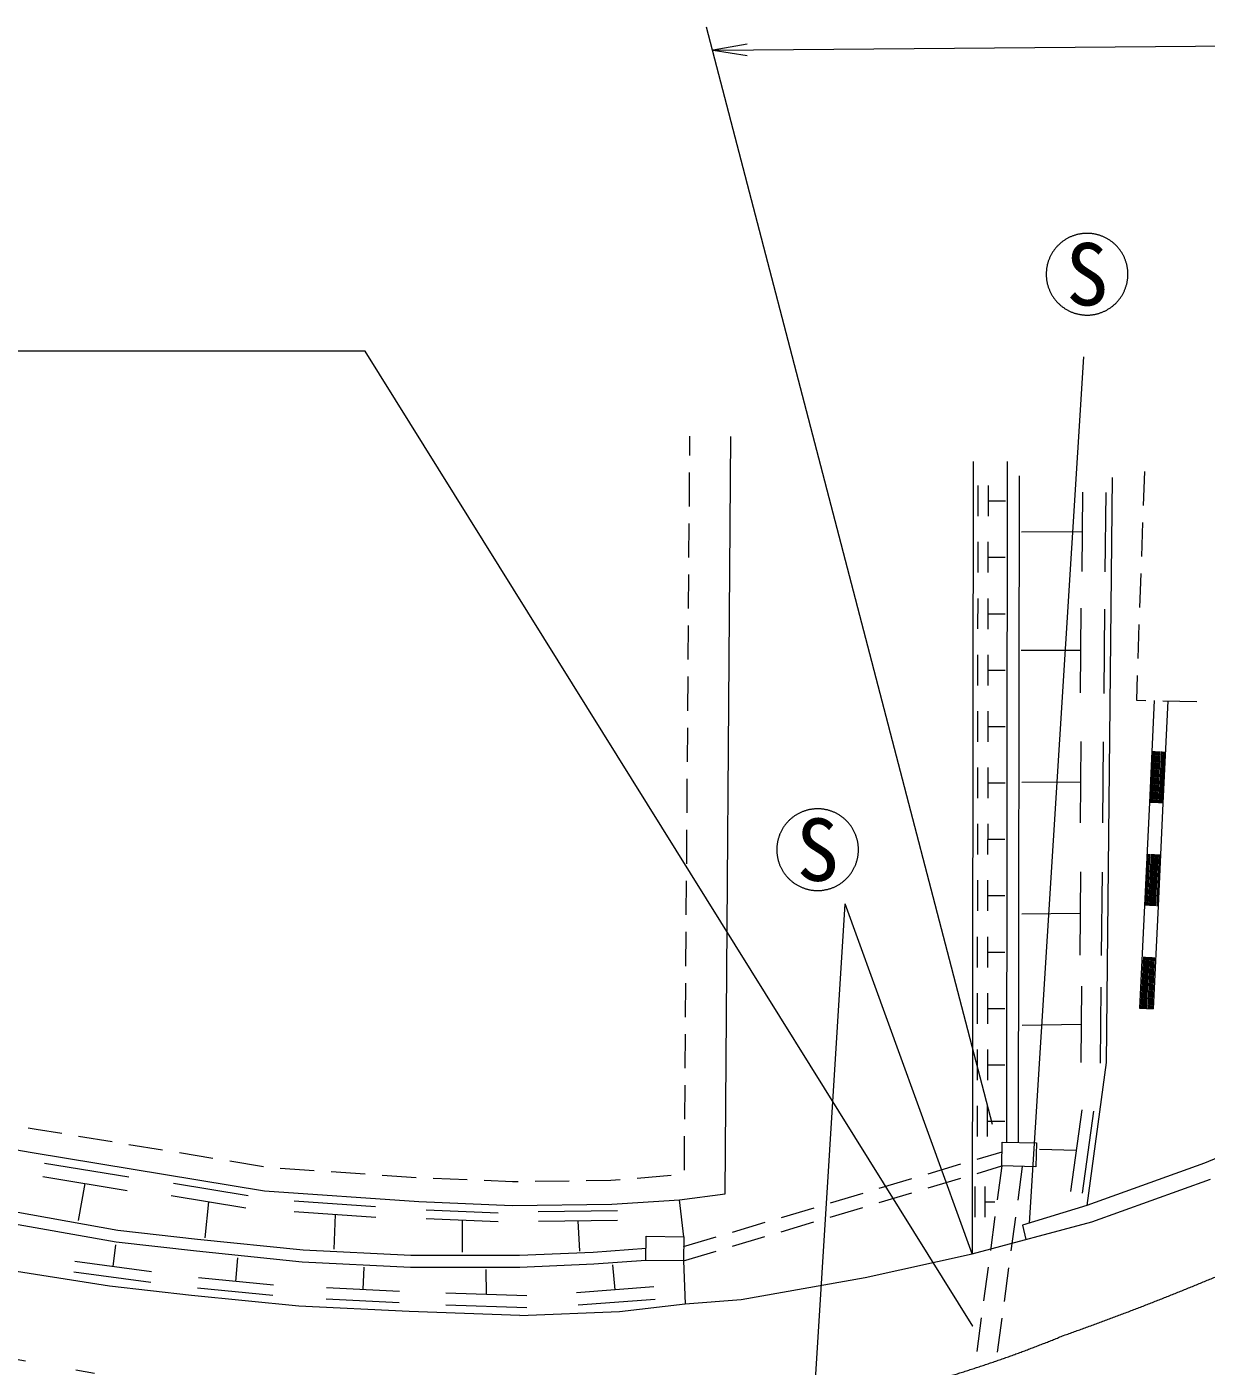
# Model space of a CAD drawing. Units: millimetres, scale not verified. Extents: x 40000 to 680000, y 20000 to 380000.
# Drawn here: x 103517 to 138168, y 254874 to 294214 of the extents above; entities that cross this region are included whole.
import ezdxf
from ezdxf.enums import TextEntityAlignment as Align

# ---------------------------------------------------------------- set-up
doc = ezdxf.new("R2010")
doc.units = ezdxf.units.MM
doc.header["$LTSCALE"] = 1000
doc.linetypes.add('CHAIN', pattern=[18.5, 12, -1.5, 3.5, -1.5])
for name, color, linetype, lineweight in [('M-BGD', 7, 'Continuous', 13), ('M-BMK', 2, 'CHAIN', 13), ('M-STR-HTXT', 7, 'Continuous', 13), ('M-STR-STRC', 7, 'Continuous', 13)]:
    doc.layers.add(name, color=color, linetype=linetype, lineweight=lineweight)
doc.styles.add('ＭＳ ゴシック', font='')
doc.styles.get('ＭＳ ゴシック').set_extended_font_data('MS Gothic')

# ---------------------------------------------------------------- blocks, each defined once
blk = doc.blocks.new('open_arrow')
at = {"color": 0, "linetype": 'Continuous', "lineweight": -2}
blk.add_lwpolyline([(7.5, 1.25), (0, 0), (7.5, -1.25)], dxfattribs=at)

msp = doc.modelspace()

# ---------------------------------------------------------------- linework, layer by layer
at = {"layer": 'M-BGD'}
for p, q in [((122994, 281627), (122998, 282187)), ((124031, 259941), (124198, 282178)), ((131318, 281446), (131292, 258174)), ((132318, 281445), (132296, 261455)), ((122983, 280127), (122990, 281127)), ((132668, 281022), (132646, 261447)), ((135409, 280972), (135231, 263791)), ((136351, 281156), (136316, 280156)), ((136351, 281156), (136316, 280156)), ((131467, 279839), (131468, 280739)), ((131767, 279839), (131768, 280739)), ((134538, 280541), (134511, 278215)), ((135219, 280532), (135192, 278206)), ((131767, 280289), (132267, 280288)), ((122971, 278627), (122979, 279627)), ((134524, 279378), (132742, 279368)), ((136298, 279656), (136263, 278657)), ((136298, 279656), (136263, 278657)), ((131465, 278183), (131466, 279083)), ((131765, 278183), (131766, 279083)), ((131765, 278633), (132265, 278632)), ((136246, 278157), (136211, 277158)), ((136246, 278157), (136211, 277158)), ((122960, 277127), (122968, 278127)), ((131463, 276527), (131464, 277427)), ((131763, 276526), (131764, 277426)), ((131763, 276976), (132263, 276976)), ((134485, 277138), (134462, 274654)), ((135182, 277114), (135158, 274631)), ((122949, 275627), (122956, 276627)), ((136193, 276658), (136158, 275659)), ((136193, 276658), (136158, 275659)), ((131461, 274871), (131462, 275771)), ((131761, 274870), (131762, 275770)), ((134473, 275896), (132731, 275899)), ((122937, 274127), (122945, 275127)), ((131762, 275320), (132262, 275320)), ((136141, 275159), (136115, 274435)), ((136141, 275159), (136115, 274435)), ((136115, 274435), (136391, 274430)), ((136115, 274435), (136391, 274430)), ((136642, 274425), (136498, 271428)), ((136891, 274420), (137891, 274401)), ((136891, 274420), (137891, 274401)), ((137042, 274417), (136898, 271409)), ((131459, 273214), (131460, 274114)), ((131759, 273214), (131760, 274114)), ((122926, 272627), (122934, 273627)), ((131760, 273664), (132260, 273663)), ((134487, 273222), (134464, 270835)), ((135145, 273217), (135122, 270830)), ((136611, 272936), (136538, 271426)), ((136650, 272935), (136578, 271424)), ((136690, 272933), (136618, 271423)), ((136730, 272931), (136658, 271421)), ((136770, 272929), (136698, 271419)), ((136810, 272927), (136738, 271417)), ((136850, 272925), (136778, 271415)), ((136890, 272923), (136818, 271413)), ((136930, 272921), (136858, 271411)), ((131457, 271558), (131458, 272458)), ((131757, 271558), (131758, 272458)), ((122915, 271128), (122922, 272127)), ((131758, 272008), (132258, 272007)), ((134475, 272029), (132749, 272023)), ((136498, 271428), (136353, 268408)), ((136898, 271409), (136753, 268389)), ((131456, 269902), (131457, 270802)), ((131756, 269902), (131757, 270802)), ((122904, 269628), (122911, 270628)), ((131756, 270352), (132256, 270351)), ((136466, 269916), (136393, 268406)), ((136506, 269914), (136433, 268404)), ((136546, 269912), (136473, 268402)), ((136585, 269911), (136513, 268400)), ((136625, 269909), (136553, 268399)), ((136665, 269907), (136593, 268397)), ((136705, 269905), (136633, 268395)), ((136745, 269903), (136673, 268393)), ((136785, 269901), (136713, 268391)), ((122892, 268128), (122900, 269128)), ((131454, 268246), (131455, 269146)), ((131754, 268245), (131755, 269145)), ((134477, 269393), (134453, 266944)), ((135108, 269385), (135085, 266937)), ((131754, 268695), (132254, 268695)), ((136353, 268408), (136208, 265388)), ((136753, 268389), (136608, 265369)), ((134465, 268169), (132753, 268151)), ((122881, 266628), (122889, 267628)), ((131452, 266589), (131453, 267489)), ((131752, 266589), (131753, 267489)), ((131752, 267039), (132252, 267039)), ((136321, 266896), (136248, 265386)), ((136361, 266894), (136288, 265384)), ((136401, 266892), (136328, 265382)), ((136441, 266890), (136368, 265380)), ((136481, 266888), (136408, 265378)), ((136520, 266887), (136448, 265376)), ((136560, 266885), (136488, 265375)), ((136600, 266883), (136528, 265373)), ((136640, 266881), (136568, 265371)), ((122870, 265128), (122877, 266128)), ((134503, 266034), (134482, 263797)), ((135076, 266011), (135055, 263774)), ((131450, 264933), (131451, 265833)), ((131750, 264933), (131751, 265833)), ((131750, 265383), (132250, 265382)), ((136208, 265388), (136608, 265369)), ((134492, 264915), (132763, 264884)), ((122858, 263628), (122866, 264628)), ((131448, 263277), (131449, 264177)), ((131748, 263277), (131749, 264177)), ((131749, 263727), (132249, 263726)), ((135231, 263791), (134657, 259591)), ((93087, 263042), (103674, 261149)), ((122847, 262128), (122855, 263128)), ((131446, 261621), (131447, 262521)), ((131746, 261620), (131747, 262520)), ((134516, 262409), (134183, 260003)), ((141948, 262425), (138116, 260835)), ((131747, 262070), (132247, 262070)), ((134860, 262365), (134528, 259959)), ((103560, 261880), (103792, 261838)), ((103792, 261838), (104546, 261715)), ((105040, 261633), (106026, 261471)), ((122836, 260628), (122843, 261628)), ((106520, 261390), (107507, 261228)), ((132161, 260755), (132176, 261458)), ((132176, 261458), (133178, 261435)), ((133178, 261435), (133162, 260733)), ((134350, 261206), (133268, 261235)), ((103674, 261149), (110502, 260026)), ((104037, 260842), (106515, 260435)), ((108000, 261147), (108987, 260985)), ((109480, 260903), (110467, 260741)), ((131439, 260958), (132170, 261175)), ((138116, 260835), (134657, 259591)), ((103984, 260445), (106462, 260038)), ((110964, 260696), (111962, 260627)), ((112461, 260593), (113458, 260524)), ((113957, 260489), (114955, 260420)), ((121449, 260402), (122446, 260486)), ((130001, 260529), (130960, 260815)), ((131434, 260539), (132161, 260755)), ((132161, 260755), (132027, 259764)), ((133162, 260733), (132161, 260755)), ((132764, 260742), (132631, 259751)), ((105223, 260241), (105030, 259151)), ((107826, 260249), (110024, 259887)), ((115454, 260396), (116453, 260355)), ((116953, 260334), (117788, 260299)), ((117788, 260299), (117952, 260301)), ((118452, 260308), (119452, 260321)), ((119952, 260327), (120676, 260337)), ((120676, 260337), (120951, 260360)), ((128564, 260101), (129522, 260386)), ((129996, 260110), (130954, 260396)), ((131375, 259253), (131376, 260153)), ((131675, 259252), (131676, 260152)), ((134806, 259113), (138297, 260368)), ((107755, 259887), (109952, 259526)), ((108853, 259707), (108747, 258644)), ((110502, 260026), (115036, 259713)), ((111371, 259729), (113765, 259564)), ((115036, 259713), (117778, 259599)), ((120710, 259637), (122690, 259766)), ((122690, 259766), (124031, 259941)), ((122817, 258679), (122690, 259766)), ((127126, 259673), (128085, 259958)), ((128559, 259682), (129517, 259967)), ((131676, 259702), (131955, 259701)), ((106190, 258863), (102472, 259526)), ((111377, 259418), (113770, 259252)), ((112573, 259335), (112537, 258311)), ((115246, 259469), (117369, 259380)), ((117778, 259599), (120710, 259637)), ((118542, 259421), (120868, 259451)), ((125689, 259244), (126647, 259530)), ((127121, 259254), (128079, 259539)), ((131961, 259268), (131827, 258277)), ((132564, 259255), (132431, 258264)), ((134657, 259591), (132771, 259014)), ((106140, 258517), (102412, 259182)), ((108536, 258597), (106190, 258863)), ((115247, 259208), (117370, 259120)), ((116308, 259164), (116305, 258224)), ((118548, 259132), (120874, 259162)), ((119711, 259147), (119751, 258256)), ((124251, 258816), (125210, 259101)), ((125683, 258825), (126642, 259111)), ((131292, 258174), (134806, 259113)), ((132771, 259014), (132872, 258596)), ((108499, 258249), (106140, 258517)), ((111637, 258284), (108536, 258597)), ((121708, 257983), (121718, 258693)), ((121718, 258693), (122817, 258679)), ((122817, 258679), (122808, 257969)), ((122814, 258388), (123772, 258673)), ((124246, 258397), (125204, 258682)), ((106053, 257800), (106134, 258438)), ((111611, 257935), (108499, 258249)), ((114796, 258128), (111637, 258284)), ((117996, 258128), (114796, 258128)), ((120154, 258219), (117996, 258128)), ((121713, 258334), (120154, 258219)), ((122808, 257969), (123767, 258254)), ((128151, 257479), (131292, 258174)), ((105952, 257230), (102184, 257817)), ((107182, 257649), (104924, 257952)), ((109661, 257361), (109722, 258055)), ((114788, 257778), (111611, 257935)), ((113395, 257125), (113428, 257780)), ((118004, 257778), (114788, 257778)), ((117020, 256978), (117014, 257713)), ((120174, 257870), (118004, 257778)), ((121708, 257983), (120174, 257870)), ((120804, 257117), (120736, 257848)), ((122808, 257969), (121708, 257983)), ((122808, 257969), (122861, 256707)), ((131761, 257782), (131628, 256791)), ((132364, 257768), (132231, 256777)), ((107162, 257330), (104904, 257633)), ((110764, 257250), (108558, 257473)), ((124503, 256838), (128151, 257479)), ((108360, 256956), (105952, 257230)), ((111513, 256638), (108360, 256956)), ((110742, 256947), (108536, 257169)), ((114472, 257072), (112318, 257178)), ((118210, 256940), (115830, 257016)), ((121937, 257202), (119671, 257032)), ((114755, 256478), (111513, 256638)), ((114462, 256737), (112309, 256844)), ((118212, 256591), (115833, 256667)), ((121979, 256834), (119712, 256664)), ((120931, 256484), (122861, 256707)), ((122861, 256707), (124503, 256838)), ((118002, 256366), (114755, 256478)), ((118002, 256366), (120931, 256484)), ((131561, 256295), (131428, 255304)), ((132165, 256282), (132031, 255291))]:
    msp.add_line(p, q, dxfattribs=at)
at = {"layer": 'M-BMK'}
msp.add_line((73449, 260341), (105502, 254675), dxfattribs=at)
for centre, radius, start, end in [((106094, 334612), 83621, 289.47979, 293.17979), ((119994, 289741), 36730, 276.6154, 292.38)]:
    msp.add_arc(centre, radius, start, end, dxfattribs=at)
at = {"layer": 'M-STR-HTXT'}
for p, q in [((123475, 294214), (131882, 261984)), ((123682, 293528), (186398, 294049))]:
    msp.add_line(p, q, dxfattribs=at)
msp.add_lwpolyline([(131309, 256052), (113456, 284685), (85866, 284685)], dxfattribs=at)
at = {"layer": 'M-STR-STRC'}
for p, q in [((132972, 259076), (134568, 284518)), ((125973, 243120), (127561, 268453)), ((131292, 258174), (127561, 268453))]:
    msp.add_line(p, q, dxfattribs=at)
for points in [[(135867, 286947), (135867, 286968), (135866, 286989), (135865, 287010), (135864, 287031), (135863, 287051), (135861, 287072), (135858, 287093), (135855, 287114), (135852, 287135), (135849, 287156), (135845, 287176), (135841, 287197), (135836, 287217), (135831, 287238), (135826, 287258), (135820, 287278), (135814, 287298), (135808, 287318), (135801, 287338), (135794, 287358), (135787, 287378), (135779, 287397), (135771, 287417), (135763, 287436), (135754, 287455), (135745, 287474), (135736, 287493), (135726, 287511), (135716, 287530), (135705, 287548), (135695, 287566), (135684, 287584), (135672, 287602), (135661, 287619), (135649, 287637), (135637, 287654), (135624, 287670), (135611, 287687), (135598, 287704), (135585, 287720), (135571, 287736), (135557, 287751), (135543, 287767), (135529, 287782), (135514, 287797), (135499, 287812), (135484, 287826), (135468, 287840), (135452, 287854), (135436, 287868), (135420, 287881), (135404, 287894), (135387, 287907), (135370, 287919), (135353, 287931), (135335, 287943), (135318, 287955), (135300, 287966), (135282, 287977), (135264, 287988), (135246, 287998), (135227, 288008), (135209, 288017), (135190, 288027), (135171, 288036), (135152, 288044), (135132, 288053), (135113, 288061), (135093, 288068), (135074, 288076), (135054, 288083), (135034, 288089), (135014, 288095), (134994, 288101), (134973, 288107), (134953, 288112), (134933, 288117), (134912, 288121), (134892, 288125), (134871, 288129), (134850, 288133), (134829, 288136), (134809, 288138), (134788, 288140), (134767, 288142), (134746, 288144), (134725, 288145), (134704, 288146), (134683, 288146), (134662, 288147), (134641, 288146), (134620, 288146), (134599, 288145), (134578, 288143), (134557, 288142), (134536, 288139), (134515, 288137), (134494, 288134), (134474, 288131), (134453, 288127), (134432, 288123), (134412, 288119), (134391, 288114), (134371, 288109), (134351, 288104), (134330, 288098), (134310, 288092), (134290, 288086), (134270, 288079), (134251, 288072), (134231, 288065), (134212, 288057), (134192, 288049), (134173, 288040), (134154, 288031), (134135, 288022), (134116, 288013), (134098, 288003), (134079, 287993), (134061, 287982), (134043, 287972), (134025, 287960), (134008, 287949), (133990, 287937), (133973, 287925), (133956, 287913), (133939, 287900), (133922, 287888), (133906, 287874), (133890, 287861), (133874, 287847), (133858, 287833), (133843, 287819), (133828, 287804), (133813, 287790), (133798, 287774), (133784, 287759), (133770, 287744), (133756, 287728), (133743, 287712), (133729, 287695), (133716, 287679), (133704, 287662), (133691, 287645), (133679, 287628), (133668, 287611), (133656, 287593), (133645, 287575), (133634, 287557), (133624, 287539), (133613, 287521), (133603, 287502), (133594, 287483), (133585, 287465), (133576, 287446), (133567, 287426), (133559, 287407), (133551, 287388), (133544, 287368), (133536, 287348), (133529, 287328), (133523, 287308), (133517, 287288), (133511, 287268), (133506, 287248), (133500, 287227), (133496, 287207), (133491, 287186), (133487, 287166), (133484, 287145), (133480, 287124), (133477, 287104), (133475, 287083), (133473, 287062), (133471, 287041), (133469, 287020), (133468, 286999), (133468, 286978), (133467, 286957), (133467, 286936), (133468, 286915), (133468, 286894), (133469, 286873), (133471, 286852), (133473, 286831), (133475, 286810), (133477, 286790), (133480, 286769), (133484, 286748), (133487, 286727), (133491, 286707), (133496, 286686), (133500, 286666), (133506, 286645), (133511, 286625), (133517, 286605), (133523, 286585), (133529, 286565), (133536, 286545), (133544, 286525), (133551, 286506), (133559, 286486), (133567, 286467), (133576, 286448), (133585, 286429), (133594, 286410), (133603, 286391), (133613, 286373), (133624, 286354), (133634, 286336), (133645, 286318), (133656, 286300), (133668, 286283), (133679, 286265), (133691, 286248), (133704, 286231), (133716, 286214), (133729, 286198), (133743, 286181), (133756, 286165), (133770, 286150), (133784, 286134), (133798, 286119), (133813, 286104), (133828, 286089), (133843, 286074), (133858, 286060), (133874, 286046), (133890, 286032), (133906, 286019), (133922, 286006), (133939, 285993), (133956, 285980), (133973, 285968), (133990, 285956), (134008, 285944), (134025, 285933), (134043, 285922), (134061, 285911), (134079, 285900), (134098, 285890), (134116, 285880), (134135, 285871), (134154, 285862), (134173, 285853), (134192, 285845), (134212, 285836), (134231, 285829), (134251, 285821), (134270, 285814), (134290, 285807), (134310, 285801), (134330, 285795), (134351, 285789), (134371, 285784), (134391, 285779), (134412, 285774), (134432, 285770), (134453, 285766), (134474, 285762), (134494, 285759), (134515, 285756), (134536, 285754), (134557, 285752), (134578, 285750), (134599, 285749), (134620, 285747), (134641, 285747), (134662, 285747), (134683, 285747), (134704, 285747), (134725, 285748), (134746, 285749), (134767, 285751), (134788, 285753), (134809, 285755), (134829, 285758), (134850, 285761), (134871, 285764), (134892, 285768), (134912, 285772), (134933, 285776), (134953, 285781), (134973, 285786), (134994, 285792), (135014, 285798), (135034, 285804), (135054, 285811), (135074, 285818), (135093, 285825), (135113, 285832), (135132, 285840), (135152, 285849), (135171, 285857), (135190, 285866), (135209, 285876), (135227, 285885), (135246, 285895), (135264, 285906), (135282, 285916), (135300, 285927), (135318, 285938), (135335, 285950), (135353, 285962), (135370, 285974), (135387, 285986), (135404, 285999), (135420, 286012), (135436, 286025), (135452, 286039), (135468, 286053), (135484, 286067), (135499, 286081), (135514, 286096), (135529, 286111), (135543, 286126), (135557, 286142), (135571, 286157), (135585, 286173), (135598, 286190), (135611, 286206), (135624, 286223), (135637, 286240), (135649, 286257), (135661, 286274), (135672, 286291), (135684, 286309), (135695, 286327), (135705, 286345), (135716, 286363), (135726, 286382), (135736, 286400), (135745, 286419), (135754, 286438), (135763, 286457), (135771, 286476), (135779, 286496), (135787, 286515), (135794, 286535), (135801, 286555), (135808, 286575), (135814, 286595), (135820, 286615), (135826, 286635), (135831, 286655), (135836, 286676), (135841, 286696), (135845, 286717), (135849, 286738), (135852, 286758), (135855, 286779), (135858, 286800), (135861, 286821), (135863, 286842), (135864, 286863), (135865, 286884), (135866, 286905), (135867, 286926)], [(127951, 270045), (127951, 270066), (127950, 270087), (127949, 270108), (127948, 270129), (127947, 270150), (127945, 270171), (127942, 270192), (127939, 270213), (127936, 270233), (127933, 270254), (127929, 270275), (127925, 270295), (127920, 270316), (127915, 270336), (127910, 270357), (127904, 270377), (127898, 270397), (127892, 270417), (127885, 270437), (127878, 270457), (127871, 270476), (127863, 270496), (127855, 270515), (127847, 270535), (127838, 270554), (127829, 270573), (127820, 270591), (127810, 270610), (127800, 270628), (127790, 270647), (127779, 270665), (127768, 270683), (127757, 270700), (127745, 270718), (127733, 270735), (127721, 270752), (127708, 270769), (127695, 270786), (127682, 270802), (127669, 270818), (127655, 270834), (127641, 270850), (127627, 270865), (127613, 270881), (127598, 270896), (127583, 270910), (127568, 270925), (127552, 270939), (127536, 270953), (127520, 270966), (127504, 270980), (127488, 270993), (127471, 271005), (127454, 271018), (127437, 271030), (127419, 271042), (127402, 271053), (127384, 271065), (127366, 271076), (127348, 271086), (127330, 271096), (127311, 271106), (127293, 271116), (127274, 271125), (127255, 271134), (127236, 271143), (127216, 271151), (127197, 271159), (127177, 271167), (127158, 271174), (127138, 271181), (127118, 271188), (127098, 271194), (127078, 271200), (127058, 271205), (127037, 271211), (127017, 271215), (126996, 271220), (126976, 271224), (126955, 271228), (126934, 271231), (126913, 271234), (126893, 271237), (126872, 271239), (126851, 271241), (126830, 271243), (126809, 271244), (126788, 271245), (126767, 271245), (126746, 271245), (126725, 271245), (126704, 271244), (126683, 271243), (126662, 271242), (126641, 271240), (126620, 271238), (126599, 271236), (126578, 271233), (126558, 271230), (126537, 271226), (126516, 271222), (126496, 271218), (126475, 271213), (126455, 271208), (126435, 271203), (126414, 271197), (126394, 271191), (126374, 271185), (126354, 271178), (126335, 271171), (126315, 271163), (126296, 271155), (126276, 271147), (126257, 271139), (126238, 271130), (126219, 271121), (126200, 271111), (126182, 271102), (126163, 271091), (126145, 271081), (126127, 271070), (126109, 271059), (126092, 271048), (126074, 271036), (126057, 271024), (126040, 271012), (126023, 270999), (126006, 270986), (125990, 270973), (125974, 270960), (125958, 270946), (125942, 270932), (125927, 270918), (125912, 270903), (125897, 270888), (125882, 270873), (125868, 270858), (125854, 270842), (125840, 270826), (125827, 270810), (125813, 270794), (125800, 270777), (125788, 270761), (125775, 270744), (125763, 270727), (125752, 270709), (125740, 270692), (125729, 270674), (125718, 270656), (125708, 270638), (125697, 270619), (125687, 270601), (125678, 270582), (125669, 270563), (125660, 270544), (125651, 270525), (125643, 270506), (125635, 270486), (125628, 270467), (125620, 270447), (125614, 270427), (125607, 270407), (125601, 270387), (125595, 270367), (125590, 270347), (125584, 270326), (125580, 270306), (125575, 270285), (125571, 270265), (125568, 270244), (125564, 270223), (125561, 270202), (125559, 270181), (125557, 270161), (125555, 270140), (125553, 270119), (125552, 270098), (125552, 270077), (125551, 270056), (125551, 270035), (125552, 270014), (125552, 269993), (125553, 269972), (125555, 269951), (125557, 269930), (125559, 269909), (125561, 269888), (125564, 269867), (125568, 269847), (125571, 269826), (125575, 269805), (125580, 269785), (125584, 269764), (125590, 269744), (125595, 269724), (125601, 269703), (125607, 269683), (125614, 269663), (125620, 269644), (125628, 269624), (125635, 269604), (125643, 269585), (125651, 269565), (125660, 269546), (125669, 269527), (125678, 269508), (125687, 269490), (125697, 269471), (125708, 269453), (125718, 269435), (125729, 269417), (125740, 269399), (125752, 269381), (125763, 269364), (125775, 269347), (125788, 269330), (125800, 269313), (125813, 269296), (125827, 269280), (125840, 269264), (125854, 269248), (125868, 269233), (125882, 269217), (125897, 269202), (125912, 269187), (125927, 269173), (125942, 269159), (125958, 269145), (125974, 269131), (125990, 269117), (126006, 269104), (126023, 269091), (126040, 269079), (126057, 269066), (126074, 269054), (126092, 269043), (126109, 269031), (126127, 269020), (126145, 269010), (126163, 268999), (126182, 268989), (126200, 268979), (126219, 268970), (126238, 268961), (126257, 268952), (126276, 268943), (126296, 268935), (126315, 268927), (126335, 268920), (126354, 268913), (126374, 268906), (126394, 268900), (126414, 268893), (126435, 268888), (126455, 268882), (126475, 268877), (126496, 268873), (126516, 268868), (126537, 268864), (126558, 268861), (126578, 268858), (126599, 268855), (126620, 268852), (126641, 268850), (126662, 268849), (126683, 268847), (126704, 268846), (126725, 268846), (126746, 268845), (126767, 268845), (126788, 268846), (126809, 268847), (126830, 268848), (126851, 268849), (126872, 268851), (126893, 268854), (126913, 268856), (126934, 268859), (126955, 268863), (126976, 268866), (126996, 268871), (127017, 268875), (127037, 268880), (127058, 268885), (127078, 268891), (127098, 268896), (127118, 268903), (127138, 268909), (127158, 268916), (127177, 268923), (127197, 268931), (127216, 268939), (127236, 268947), (127255, 268956), (127274, 268965), (127293, 268974), (127311, 268984), (127330, 268994), (127348, 269004), (127366, 269015), (127384, 269026), (127402, 269037), (127419, 269049), (127437, 269060), (127454, 269073), (127471, 269085), (127488, 269098), (127504, 269111), (127520, 269124), (127536, 269138), (127552, 269152), (127568, 269166), (127583, 269180), (127598, 269195), (127613, 269210), (127627, 269225), (127641, 269240), (127655, 269256), (127669, 269272), (127682, 269288), (127695, 269305), (127708, 269321), (127721, 269338), (127733, 269355), (127745, 269373), (127757, 269390), (127768, 269408), (127779, 269426), (127790, 269444), (127800, 269462), (127810, 269480), (127820, 269499), (127829, 269518), (127838, 269537), (127847, 269556), (127855, 269575), (127863, 269595), (127871, 269614), (127878, 269634), (127885, 269653), (127892, 269673), (127898, 269693), (127904, 269714), (127910, 269734), (127915, 269754), (127920, 269775), (127925, 269795), (127929, 269816), (127933, 269836), (127936, 269857), (127939, 269878), (127942, 269899), (127945, 269919), (127947, 269940), (127948, 269961), (127949, 269982), (127950, 270003), (127951, 270024)]]:
    msp.add_lwpolyline(points, close=True, dxfattribs=at)

# ---------------------------------------------------------------- block references
at = {"layer": 'M-STR-HTXT', "xscale": 133, "yscale": 133, "rotation": 0.5}
msp.add_blockref('open_arrow', (123682, 293528), dxfattribs=at)
at = {"layer": 'M-STR-HTXT', "rotation": 121.9}
msp.add_blockref('open_arrow', (131309, 256052), dxfattribs=at)

# ---------------------------------------------------------------- texts
at = {"layer": 'M-STR-STRC', "style": 'ＭＳ ゴシック'}
for p in [(134667, 286947), (126751, 270045)]:
    msp.add_text('S', height=1833, rotation=0.652, dxfattribs=at).set_placement(p, align=Align.MIDDLE_CENTER)

doc.saveas('drawing.dxf')
